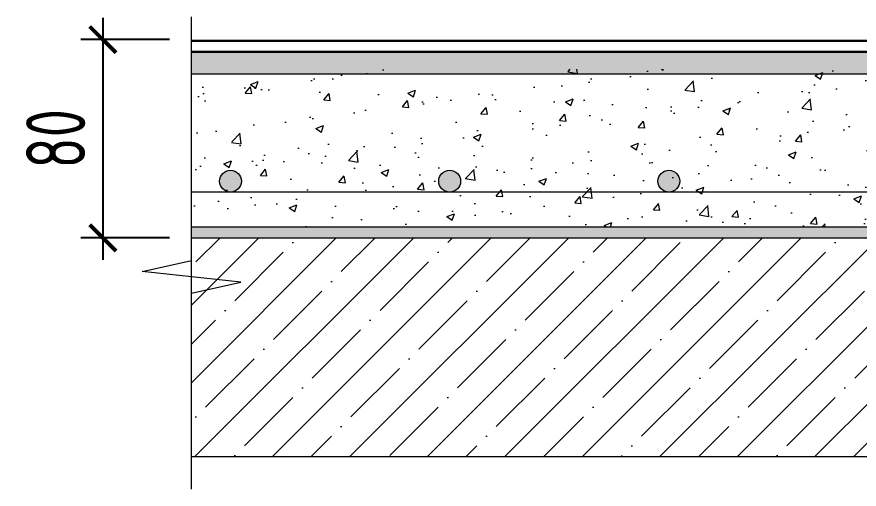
# Model space of a CAD drawing. Header units: millimetres. Extents: x 77165 to 11476408, y -193619 to 1121001.
# Drawn here: x 203348 to 207191, y 305543 to 307701 of the extents above; entities that cross this region are included whole.
import ezdxf

# ---------------------------------------------------------------- set-up
doc = ezdxf.new("R2010")
doc.units = ezdxf.units.MM
doc.layers.get('Defpoints').update_dxf_attribs({"color": 3})
doc.layers.add('Элементы узлов', color=7, linetype='Continuous', lineweight=9)
doc.styles.add('ISOCPEUR', font='isocpeur.ttf', dxfattribs={"width": 0.7, "height": 270})
doc.dimstyles.new('R_100', dxfattribs={"dimtxt": 270, "dimasz": 120, "dimexe": 100, "dimexo": 100, "dimgap": 80, "dimtad": 1, "dimdec": 0, "dimrnd": 5, "dimzin": 0, "dimdsep": 46, "dimtxsty": 'ISOCPEUR', "dimblk": 'ARCHTICK', "dimcen": 100, "dimdle": 100, "dimclrd": 256, "dimclre": 256, "dimclrt": 256, "dimadec": 0, "dimazin": 0, "dimtfac": 2, "dimtdec": 0, "dimtofl": 0, "dimtmove": 1, "dimatfit": 3, "dimfxl": 1, "dimtvp": 3, "dimtolj": 1, "dimtzin": 0, "dimarcsym": 0})

# ---------------------------------------------------------------- blocks, each defined once
blk = doc.blocks.new('*U615')
at = {"color": 8}
blk.add_lwpolyline([(0, -6.506), (0, 2.443), (2.25, 2.943), (-2.25, 3.443), (0, 3.943), (0, 15.068)], dxfattribs=at)
blk = doc.blocks.new('_ARCHTICK')
at = {"color": 0, "linetype": 'ByBlock', "const_width": 0.15}
blk.add_lwpolyline([(-0.5, -0.5), (0.5, 0.5)], dxfattribs=at)
blk = doc.blocks.new('*D636')
at = {"layer": 'Defpoints', "color": 0, "transparency": 16777216}
for p in [(204144.2, 307596.7), (203740.3, 306691), (204144.2, 306691)]:
    blk.add_point(p, dxfattribs=at)
at = {"layer": 'Элементы узлов', "lineweight": -2, "transparency": 16777216}
for p, q in [((203740.3, 307696.7), (203740.3, 306591)), ((204044.2, 307596.7), (203640.3, 307596.7)), ((204044.2, 306691), (203640.3, 306691))]:
    blk.add_line(p, q, dxfattribs=at)
at = {"layer": 'Элементы узлов', "lineweight": -2, "transparency": 16777216, "xscale": 120, "yscale": 120, "zscale": 120}
for p, rotation in [((203740.3, 307596.7), 90), ((203740.3, 306691), 270)]:
    blk.add_blockref('_ARCHTICK', p, dxfattribs=dict(at, rotation=rotation))
at = {"layer": 'Элементы узлов', "lineweight": 15, "transparency": 16777216, "insert": (203525.3, 307143.8), "char_height": 270, "attachment_point": 5, "rotation": 90, "style": 'ISOCPEUR'}
blk.add_mtext('\\A1;80', dxfattribs=at)

msp = doc.modelspace()

# ---------------------------------------------------------------- hatches: boundary and pattern name
at = {"layer": 'Элементы узлов', "transparency": 33554559}
h = msp.add_hatch(dxfattribs=at)
h.set_pattern_fill('AR-CONC', color=256, scale=0.5, style=0)
h.set_pattern_definition([(50, (802802.44, -1363137.595), (91.0923345, -7.9695428), [9.525, -104.775]), (355, (802802.44, -1363137.595), (-17.6217107, 95.5284226), [7.62, -83.820292]), (100.4514447, (802810.03, -1363138.26), (73.4706235, 87.558876), [8.0950044, -89.0451223]), (46.1842, (802802.44, -1363112.2), (135.5395204, -21.021164), [14.2875, -157.1625]), (96.635558, (802813.73, -1363113.95), (118.702067, 123.713062), [12.142512, -133.567804]), (351.184151, (802802.44, -1363112.2), (118.702067, 123.713062), [11.429984, -125.729866]), (21, (802815.14, -1363118.545), (75.8071956, -51.132599), [9.525, -104.775]), (326, (802815.14, -1363118.545), (30.901014, 92.093983), [7.62, -83.82]), (71.451445, (802821.46, -1363122.81), (106.7082096, 40.9613844), [8.0950044, -89.044969]), (37.5, (802802.44, -1363137.595), (1.5443016, 42.27751944), [0, -82.804, 0, -85.09, 0, -84.1375]), (7.5, (802802.44, -1363137.595), (33.4098313, 50.0902874), [0, -48.514, 0, -80.899, 0, -32.0675]), (327.5, (802774.118, -1363137.595), (67.7952976, -2.864372), [0, -31.75, 0, -99.06, 0, -131.445]), (317.5, (802761.42, -1363137.595), (74.0645907, 12.7132455), [0, -41.275, 0, -65.786, 0, -93.345])])
h.paths.add_polyline_path([(210969.62696, 307441.01845), (210969.62696, 307541.01845), (204144.21438, 307541.01845), (204144.21438, 307441.01845)])
at = {"layer": 'Элементы узлов', "ltscale": 100, "true_color": 0x000000}
h = msp.add_hatch(dxfattribs=at)
h.set_pattern_fill('AR-CONC', color=18, scale=50, style=0)
h.set_pattern_definition([(50, (-4474185.95, 1039337.64), (358.630091, -31.376067), [37.5, -412.5]), (355, (-4474185.95, 1039337.64), (-69.375667, 376.096067), [30, -330]), (100.4514445, (-4474156.06, 1039335.02), (289.254423, 344.719995), [31.870096, -350.571056]), (46.1842, (-4474185.95, 1039437.64), (533.620665, -82.75964), [56.25, -618.75]), (96.635635, (-4474141.5, 1039430.74), (467.33097, 487.0593), [47.80517, -525.85688]), (351.184164, (-4474185.95, 1039437.64), (467.33097, 487.0593), [45, -495]), (21, (-4474135.95, 1039412.64), (298.453526, -201.309445), [37.5, -412.5]), (326, (-4474135.95, 1039412.64), (121.657666, 362.575023), [30, -330]), (71.451445, (-4474111.08, 1039395.86), (420.111188, 161.265576), [31.870095, -350.571056]), (37.5, (-4474185.95, 1039337.64), (6.0799277, 166.446927), [0, -326, 0, -335, 0, -331.25]), (7.5, (-4474185.95, 1039337.64), (131.534769, 197.205856), [0, -191, 0, -318.5, 0, -126.25]), (327.5, (-4474297.45, 1039337.64), (266.911218, -11.277436), [0, -125, 0, -390, 0, -517.5]), (317.5, (-4474347.45, 1039337.64), (291.593085, 50.052491), [0, -162.5, 0, -259, 0, -367.5])])
h.paths.add_polyline_path([(210969.62696, 307461.01845), (204144.21438, 307461.01845), (204144.21438, 306741.01845), (210969.62696, 306741.01845)])
at = {"layer": 'Элементы узлов', "transparency": 33554687}
h = msp.add_hatch(color=256, dxfattribs=at)
h.set_gradient(color2=(0, 0, 0), tint=1, name='SPHERICAL')
h.paths.add_polyline_path([(204372.82603, 306950.0942, 1), (204272.82603, 306950.0942, 1)])
h = msp.add_hatch(color=256, dxfattribs=at)
h.set_gradient(color2=(0, 0, 0), tint=1, name='SPHERICAL')
h.paths.add_polyline_path([(205372.82603, 306950.0942, 1), (205272.82603, 306950.0942, 1)])
h = msp.add_hatch(color=256, dxfattribs=at)
h.set_gradient(color2=(0, 0, 0), tint=1, name='SPHERICAL')
h.paths.add_polyline_path([(206372.82603, 306950.0942, 1), (206272.82603, 306950.0942, 1)])
msp.add_hatch(color=256, dxfattribs=at).paths.add_polyline_path([(204144.21438, 306741.01845), (204144.21438, 306691.01845), (210969.62696, 306691.01845), (210969.62696, 306741.01845)])
at = {"layer": 'Элементы узлов', "ltscale": 100, "true_color": 0x000000}
h = msp.add_hatch(dxfattribs=at)
h.set_pattern_fill('ANSI35', color=18, scale=1000, style=0)
h.set_pattern_definition([(45, (-4474185.95, 1039187.64), (-176.776695, 176.776695), []), (45, (-4474009.17, 1039187.64), (-176.776695, 176.776695), [312.5, -62.5, 0, -62.5])])
h.paths.add_polyline_path([(210969.62696, 306691.01845), (204144.21438, 306691.01845), (204144.21438, 305691.01845), (210969.62696, 305691.01845)])

# ---------------------------------------------------------------- linework, layer by layer
at = {"layer": 'Элементы узлов', "lineweight": 30}
for p, q in [((204144.21438, 307591.01845), (210969.62696, 307591.01845)), ((204144.21438, 307541.01845), (210969.62696, 307541.01845))]:
    msp.add_line(p, q, dxfattribs=at)
at = {"layer": 'Элементы узлов'}
for points in [[(204144.21438, 307441.01845), (210969.62696, 307441.01845)], [(210969.62696, 306900.0942), (204144.21438, 306900.0942)], [(204144.21438, 306741.01845), (204144.21438, 306741.01845), (210969.62696, 306741.01845)]]:
    msp.add_lwpolyline(points, dxfattribs=at)
at = {"layer": 'Элементы узлов', "color": 18, "lineweight": 5, "ltscale": 100, "true_color": 0x000000}
msp.add_lwpolyline([(204144.21438, 306691.01845), (210969.62696, 306691.01845), (210969.62696, 305691.01845), (204144.21438, 305691.01845)], close=True, dxfattribs=at)
at = {"layer": 'Элементы узлов'}
for centre in [(204322.82603, 306950.0942), (205322.82603, 306950.0942), (206322.82603, 306950.0942)]:
    msp.add_circle(centre, 50, dxfattribs=at)

# ---------------------------------------------------------------- block references
at = {"layer": 'Элементы узлов', "xscale": 100, "yscale": 100, "zscale": 100}
msp.add_blockref('*U615', (204144.21438, 306193.91262), dxfattribs=at)

# ---------------------------------------------------------------- dimensions: what is measured, and where the dimension line sits
at = {"layer": 'Элементы узлов', "lineweight": 15}
dim = msp.add_linear_dim(base=(203740.27309, 306691.01845), p1=(204144.21438, 307596.66501), p2=(204144.21438, 306691.01845), angle=90, text='80', dimstyle='R_100', override={"dimpost": '\\X'}, dxfattribs=at)
dim.commit()
dim.dimension.update_dxf_attribs({"geometry": '*D636', "text_midpoint": (203525.27309, 307143.84173)})

doc.saveas('drawing.dxf')
